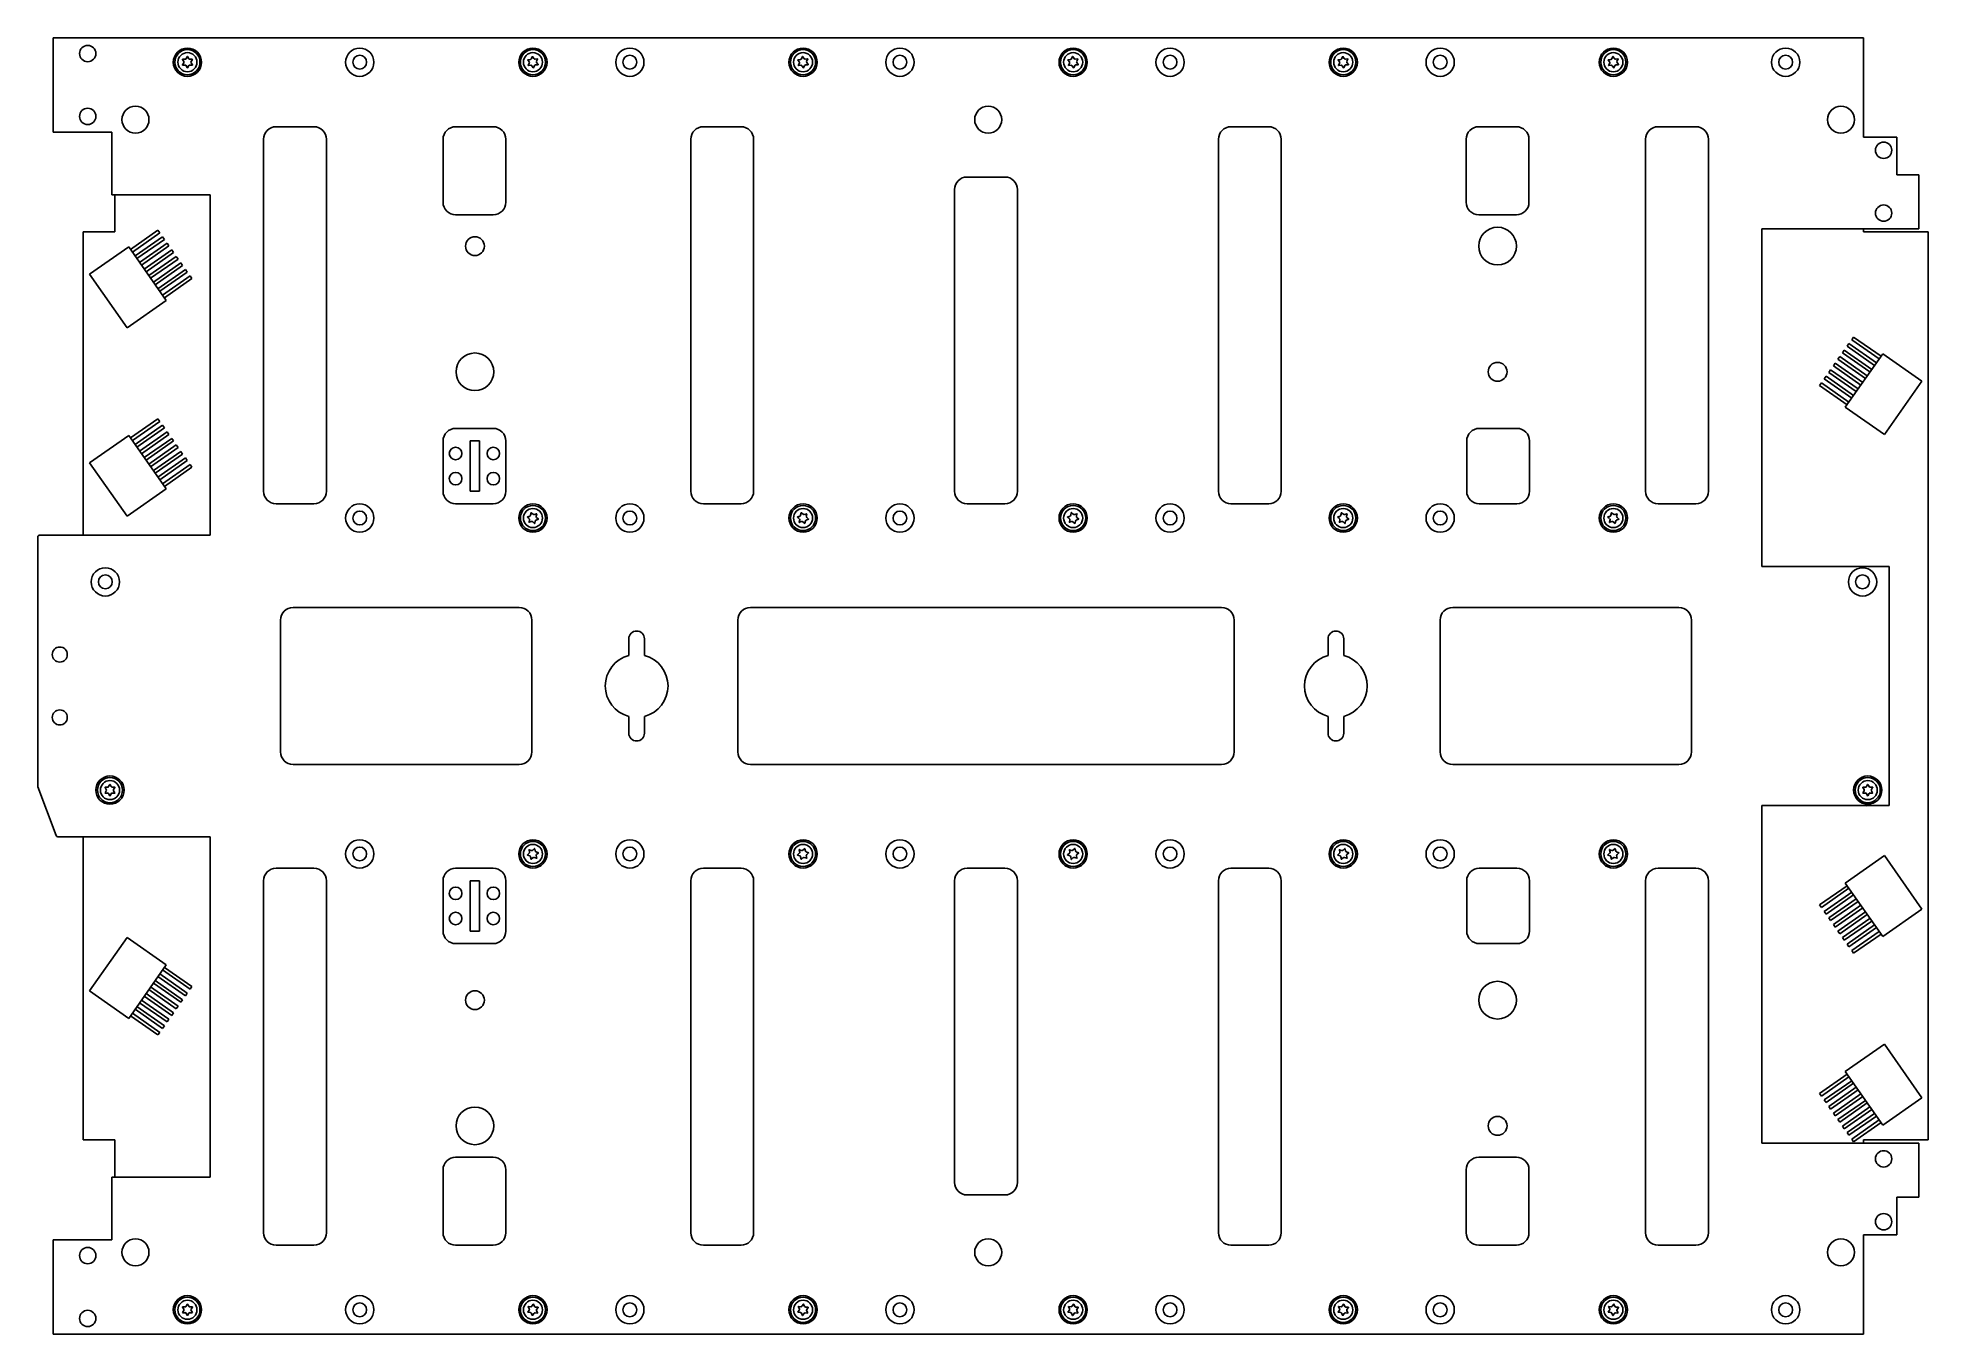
# Model space of a CAD drawing. Header units: millimetres. Extents: x -151 to 150, y -103 to 103.
import ezdxf

# ---------------------------------------------------------------- set-up
doc = ezdxf.new("R2010")
doc.units = ezdxf.units.MM

msp = doc.modelspace()

# ---------------------------------------------------------------- linework, layer by layer
at = {"color": 7, "linetype": 'Continuous', "lineweight": 25}
for p, q in [((-148.5, 88.15), (-148.5, 103.15)), ((-148.5, 103.15), (139.7, 103.15)), ((139.7, 103.15), (139.7, 87.35)), ((-127.92, 99.7), (-127.72, 99.36)), ((-127.5, 99.73), (-127.9, 99.73)), ((-127.15, 100.17), (-127.35, 99.82)), ((-126.92, 99.82), (-127.12, 100.17)), ((-126.36, 99.73), (-126.76, 99.73)), ((-126.55, 99.36), (-126.35, 99.7)), ((-72.95, 99.64), (-72.72, 99.31)), ((-72.54, 99.7), (-72.93, 99.67)), ((-72.22, 100.16), (-72.39, 99.8)), ((-71.96, 99.84), (-72.19, 100.16)), ((-71.4, 99.79), (-71.8, 99.76)), ((-71.56, 99.41), (-71.39, 99.77)), ((-29.95, 99.64), (-29.72, 99.31)), ((-29.54, 99.7), (-29.93, 99.67)), ((-29.22, 100.16), (-29.39, 99.8)), ((-28.96, 99.84), (-29.19, 100.16)), ((-28.4, 99.79), (-28.8, 99.76)), ((-28.56, 99.41), (-28.39, 99.77)), ((13.05, 99.64), (13.28, 99.31)), ((13.46, 99.7), (13.07, 99.67)), ((13.78, 100.16), (13.61, 99.8)), ((14.04, 99.84), (13.81, 100.16)), ((14.6, 99.79), (14.2, 99.76)), ((14.44, 99.41), (14.61, 99.77)), ((56.05, 99.64), (56.28, 99.31)), ((56.46, 99.7), (56.07, 99.67)), ((56.78, 100.16), (56.61, 99.8)), ((57.04, 99.84), (56.81, 100.16)), ((57.6, 99.79), (57.2, 99.76)), ((57.44, 99.41), (57.61, 99.77)), ((99.05, 99.64), (99.28, 99.31)), ((99.46, 99.7), (99.07, 99.67)), ((99.78, 100.16), (99.61, 99.8)), ((100.04, 99.84), (99.81, 100.16)), ((100.6, 99.79), (100.2, 99.76)), ((100.44, 99.41), (100.61, 99.77)), ((-127.72, 99.18), (-127.92, 98.84)), ((-127.9, 98.81), (-127.5, 98.81)), ((-127.35, 98.72), (-127.15, 98.37)), ((-127.12, 98.37), (-126.92, 98.72)), ((-126.76, 98.81), (-126.36, 98.81)), ((-126.35, 98.84), (-126.55, 99.18)), ((-72.71, 99.13), (-72.88, 98.77)), ((-72.86, 98.75), (-72.46, 98.78)), ((-72.3, 98.7), (-72.08, 98.38)), ((-72.04, 98.38), (-71.87, 98.74)), ((-71.73, 98.84), (-71.33, 98.87)), ((-71.32, 98.9), (-71.54, 99.23)), ((-29.71, 99.13), (-29.88, 98.77)), ((-29.86, 98.75), (-29.46, 98.78)), ((-29.3, 98.7), (-29.08, 98.38)), ((-29.04, 98.38), (-28.87, 98.74)), ((-28.73, 98.84), (-28.33, 98.87)), ((-28.32, 98.9), (-28.54, 99.23)), ((13.29, 99.13), (13.12, 98.77)), ((13.14, 98.75), (13.54, 98.78)), ((13.7, 98.7), (13.92, 98.38)), ((13.96, 98.38), (14.13, 98.74)), ((14.27, 98.84), (14.67, 98.87)), ((14.68, 98.9), (14.46, 99.23)), ((56.29, 99.13), (56.12, 98.77)), ((56.14, 98.75), (56.54, 98.78)), ((56.7, 98.7), (56.92, 98.38)), ((56.96, 98.38), (57.13, 98.74)), ((57.27, 98.84), (57.67, 98.87)), ((57.68, 98.9), (57.46, 99.23)), ((99.29, 99.13), (99.12, 98.77)), ((99.14, 98.75), (99.54, 98.78)), ((99.7, 98.7), (99.92, 98.38)), ((99.96, 98.38), (100.13, 98.74)), ((100.27, 98.84), (100.67, 98.87)), ((100.68, 98.9), (100.46, 99.23)), ((-139.16, 88.15), (-148.5, 88.15)), ((-139.16, 78.15), (-139.16, 88.15)), ((-107, 89), (-113, 89)), ((-78.44, 89), (-84.44, 89)), ((-45, 89), (-39, 89)), ((45, 89), (39, 89)), ((78.44, 89), (84.44, 89)), ((107, 89), (113, 89)), ((139.7, 87.35), (145, 87.35)), ((145, 87.35), (145, 81.35)), ((-115, 87), (-115, 31)), ((-105, 31), (-105, 87)), ((-86.44, 87), (-86.44, 77)), ((-76.44, 77), (-76.44, 87)), ((-47, 31), (-47, 87)), ((-37, 87), (-37, 31)), ((37, 87), (37, 31)), ((47, 31), (47, 87)), ((76.44, 77), (76.44, 87)), ((86.44, 87), (86.44, 77)), ((105, 31), (105, 87)), ((115, 87), (115, 31)), ((145, 81.35), (148.5, 81.35)), ((148.5, 72.75), (148.5, 81.35)), ((-5, 79), (-5, 31)), ((3, 81), (-3, 81)), ((5, 31), (5, 79)), ((-123.5, 78.15), (-139.16, 78.15)), ((-138.71, 78.15), (-138.71, 72.25)), ((-123.5, 24), (-123.5, 78.15)), ((-138.71, 72.25), (-143.71, 72.25)), ((-143.71, 24), (-143.71, 72.25)), ((-131.82, 72.53), (-136.2, 69.47)), ((-131.53, 72.11), (-131.82, 72.53)), ((-84.44, 75), (-78.44, 75)), ((84.44, 75), (78.44, 75)), ((123.5, 72.75), (148.5, 72.75)), ((123.5, 19), (123.5, 72.75)), ((139.69, 72.25), (139.69, 72.75)), ((149.99, 72.25), (139.69, 72.25)), ((149.99, 72.25), (149.99, -72.25)), ((-142.71, 65.52), (-136.48, 69.88)), ((-136.48, 69.88), (-130.51, 61.36)), ((-135.9, 69.05), (-131.53, 72.11)), ((-131.09, 71.49), (-135.47, 68.43)), ((-135.17, 68.01), (-130.8, 71.07)), ((-130.36, 70.45), (-134.74, 67.39)), ((-134.44, 66.97), (-130.07, 70.03)), ((-129.64, 69.41), (-134.01, 66.35)), ((-130.8, 71.07), (-131.09, 71.49)), ((-130.07, 70.03), (-130.36, 70.45)), ((-129.34, 68.99), (-129.64, 69.41)), ((-133.72, 65.93), (-129.34, 68.99)), ((-128.91, 68.37), (-133.28, 65.31)), ((-132.99, 64.89), (-128.61, 67.95)), ((-128.18, 67.33), (-132.55, 64.27)), ((-132.26, 63.85), (-127.89, 66.91)), ((-127.45, 66.29), (-131.82, 63.23)), ((-128.61, 67.95), (-128.91, 68.37)), ((-127.89, 66.91), (-128.18, 67.33)), ((-127.16, 65.87), (-127.45, 66.29)), ((-136.74, 57), (-142.71, 65.52)), ((-131.53, 62.81), (-127.16, 65.87)), ((-126.72, 65.25), (-131.1, 62.19)), ((-130.8, 61.77), (-126.43, 64.83)), ((-126.43, 64.83), (-126.72, 65.25)), ((-130.51, 61.36), (-136.74, 57)), ((137.37, 54.49), (137.08, 54.07)), ((141.75, 51.43), (137.37, 54.49)), ((138.1, 55.53), (137.81, 55.11)), ((137.81, 55.11), (142.18, 52.05)), ((142.48, 52.47), (138.1, 55.53)), ((135.19, 51.37), (134.89, 50.95)), ((139.56, 48.31), (135.19, 51.37)), ((135.92, 52.41), (135.62, 51.99)), ((135.62, 51.99), (140, 48.93)), ((140.29, 49.35), (135.92, 52.41)), ((136.64, 53.45), (136.35, 53.03)), ((136.35, 53.03), (140.72, 49.97)), ((141.02, 50.39), (136.64, 53.45)), ((136.79, 44.36), (142.76, 52.88)), ((137.08, 54.07), (141.45, 51.01)), ((142.76, 52.88), (148.99, 48.52)), ((133, 48.25), (132.71, 47.83)), ((137.38, 45.19), (133, 48.25)), ((133.73, 49.29), (133.44, 48.87)), ((133.44, 48.87), (137.81, 45.81)), ((138.1, 46.23), (133.73, 49.29)), ((134.46, 50.33), (134.17, 49.91)), ((134.17, 49.91), (138.54, 46.85)), ((138.83, 47.27), (134.46, 50.33)), ((134.89, 50.95), (139.27, 47.89)), ((148.99, 48.52), (143.02, 40)), ((132.71, 47.83), (137.08, 44.77)), ((-131.82, 42.53), (-136.2, 39.47)), ((-131.53, 42.11), (-131.82, 42.53)), ((143.02, 40), (136.79, 44.36)), ((-142.71, 35.52), (-136.48, 39.88)), ((-136.48, 39.88), (-130.51, 31.36)), ((-135.9, 39.05), (-131.53, 42.11)), ((-131.09, 41.49), (-135.47, 38.43)), ((-135.17, 38.01), (-130.8, 41.07)), ((-130.36, 40.45), (-134.74, 37.39)), ((-134.44, 36.97), (-130.07, 40.03)), ((-129.64, 39.41), (-134.01, 36.35)), ((-130.8, 41.07), (-131.09, 41.49)), ((-130.07, 40.03), (-130.36, 40.45)), ((-129.34, 38.99), (-129.64, 39.41)), ((-84.44, 41), (-78.44, 41)), ((78.52, 41), (84.52, 41)), ((-133.72, 35.93), (-129.34, 38.99)), ((-128.91, 38.37), (-133.28, 35.31)), ((-132.99, 34.89), (-128.61, 37.95)), ((-128.18, 37.33), (-132.55, 34.27)), ((-132.26, 33.85), (-127.89, 36.91)), ((-127.45, 36.29), (-131.82, 33.23)), ((-128.61, 37.95), (-128.91, 38.37)), ((-127.89, 36.91), (-128.18, 37.33)), ((-127.16, 35.87), (-127.45, 36.29)), ((-86.44, 31), (-86.44, 39)), ((-82.11, 39), (-82.11, 31)), ((-80.61, 39), (-82.11, 39)), ((-80.61, 31), (-80.61, 39)), ((-76.44, 39), (-76.44, 31)), ((76.52, 31), (76.52, 39)), ((86.52, 39), (86.52, 31)), ((-136.74, 27), (-142.71, 35.52)), ((-131.53, 32.81), (-127.16, 35.87)), ((-126.72, 35.25), (-131.1, 32.19)), ((-130.8, 31.77), (-126.43, 34.83)), ((-126.43, 34.83), (-126.72, 35.25)), ((-130.51, 31.36), (-136.74, 27)), ((-80.61, 31), (-82.11, 31)), ((-113, 29), (-107, 29)), ((-78.44, 29), (-84.44, 29)), ((-72.43, 27.57), (-72.51, 27.18)), ((-72.11, 27.32), (-72.4, 27.58)), ((-71.55, 27.41), (-71.93, 27.29)), ((-71.61, 27), (-71.53, 27.39)), ((-39, 29), (-45, 29)), ((-29.43, 27.57), (-29.51, 27.18)), ((-29.11, 27.32), (-29.4, 27.58)), ((-28.55, 27.41), (-28.93, 27.29)), ((-28.61, 27), (-28.53, 27.39)), ((-3, 29), (3, 29)), ((13.57, 27.57), (13.49, 27.18)), ((13.89, 27.32), (13.6, 27.58)), ((14.45, 27.41), (14.07, 27.29)), ((14.39, 27), (14.47, 27.39)), ((39, 29), (45, 29)), ((56.57, 27.57), (56.49, 27.18)), ((56.89, 27.32), (56.6, 27.58)), ((57.45, 27.41), (57.07, 27.29)), ((57.39, 27), (57.47, 27.39)), ((84.52, 29), (78.52, 29)), ((99.57, 27.57), (99.49, 27.18)), ((99.89, 27.32), (99.6, 27.58)), ((100.45, 27.41), (100.07, 27.29)), ((100.39, 27), (100.47, 27.39)), ((113, 29), (107, 29)), ((-72.63, 27.05), (-73.01, 26.92)), ((-73.01, 26.89), (-72.72, 26.63)), ((-72.66, 26.46), (-72.73, 26.07)), ((-72.71, 26.05), (-72.34, 26.17)), ((-72.16, 26.14), (-71.86, 25.88)), ((-71.83, 25.89), (-71.75, 26.28)), ((-71.63, 26.41), (-71.26, 26.54)), ((-71.25, 26.57), (-71.55, 26.83)), ((-29.63, 27.05), (-30.01, 26.92)), ((-30.01, 26.89), (-29.72, 26.63)), ((-29.66, 26.46), (-29.73, 26.07)), ((-29.71, 26.05), (-29.34, 26.17)), ((-29.16, 26.14), (-28.86, 25.88)), ((-28.83, 25.89), (-28.75, 26.28)), ((-28.63, 26.41), (-28.26, 26.54)), ((-28.25, 26.57), (-28.55, 26.83)), ((13.37, 27.05), (12.99, 26.92)), ((12.99, 26.89), (13.28, 26.63)), ((13.34, 26.46), (13.27, 26.07)), ((13.29, 26.05), (13.66, 26.17)), ((13.84, 26.14), (14.14, 25.88)), ((14.17, 25.89), (14.25, 26.28)), ((14.37, 26.41), (14.74, 26.54)), ((14.75, 26.57), (14.45, 26.83)), ((56.37, 27.05), (55.99, 26.92)), ((55.99, 26.89), (56.28, 26.63)), ((56.34, 26.46), (56.27, 26.07)), ((56.29, 26.05), (56.66, 26.17)), ((56.84, 26.14), (57.14, 25.88)), ((57.17, 25.89), (57.25, 26.28)), ((57.37, 26.41), (57.74, 26.54)), ((57.75, 26.57), (57.45, 26.83)), ((99.37, 27.05), (98.99, 26.92)), ((98.99, 26.89), (99.28, 26.63)), ((99.34, 26.46), (99.27, 26.07)), ((99.29, 26.05), (99.66, 26.17)), ((99.84, 26.14), (100.14, 25.88)), ((100.17, 25.89), (100.25, 26.28)), ((100.37, 26.41), (100.74, 26.54)), ((100.75, 26.57), (100.45, 26.83)), ((-150.95, 23.7), (-150.95, -15.95)), ((-150.65, 24), (-123.5, 24)), ((143.79, 19), (123.5, 19)), ((143.79, -19), (143.79, 19)), ((-110.3, 12.5), (-74.3, 12.5)), ((-37.5, 12.5), (37.5, 12.5)), ((110.3, 12.5), (74.3, 12.5)), ((-112.3, -10.5), (-112.3, 10.5)), ((-72.3, 10.5), (-72.3, -10.5)), ((-39.5, -10.5), (-39.5, 10.5)), ((39.5, 10.5), (39.5, -10.5)), ((72.3, 10.5), (72.3, -10.5)), ((112.3, -10.5), (112.3, 10.5)), ((-56.88, 7.5), (-56.88, 4.84)), ((-54.38, 7.5), (-54.38, 4.84)), ((54.45, 7.5), (54.45, 4.84)), ((56.95, 7.5), (56.95, 4.84)), ((-56.88, -7.5), (-56.88, -4.84)), ((-54.38, -7.5), (-54.38, -4.84)), ((54.45, -7.5), (54.45, -4.84)), ((56.95, -7.5), (56.95, -4.84)), ((-74.3, -12.5), (-110.3, -12.5)), ((37.5, -12.5), (-37.5, -12.5)), ((74.3, -12.5), (110.3, -12.5)), ((-150.93, -16.05), (-148.02, -23.81)), ((-140.25, -16.14), (-140.05, -16.48)), ((-140.05, -16.66), (-140.25, -17)), ((-139.83, -16.11), (-140.23, -16.11)), ((-140.23, -17.03), (-139.83, -17.03)), ((-139.48, -15.67), (-139.68, -16.02)), ((-139.68, -17.12), (-139.48, -17.47)), ((-139.25, -16.02), (-139.45, -15.67)), ((-139.45, -17.47), (-139.25, -17.12)), ((-138.69, -16.11), (-139.09, -16.11)), ((-139.09, -17.03), (-138.69, -17.03)), ((-138.88, -16.48), (-138.68, -16.14)), ((-138.68, -17), (-138.88, -16.66)), ((139.58, -16.14), (139.78, -16.48)), ((139.78, -16.66), (139.58, -17)), ((140, -16.11), (139.6, -16.11)), ((139.6, -17.03), (140, -17.03)), ((140.35, -15.67), (140.15, -16.02)), ((140.15, -17.12), (140.35, -17.47)), ((140.58, -16.02), (140.38, -15.67)), ((140.38, -17.47), (140.58, -17.12)), ((141.14, -16.11), (140.74, -16.11)), ((140.74, -17.03), (141.14, -17.03)), ((140.95, -16.48), (141.15, -16.14)), ((141.15, -17), (140.95, -16.66)), ((143.79, -19), (123.5, -19)), ((123.5, -19), (123.5, -72.75)), ((-147.74, -24), (-123.5, -24)), ((-143.71, -72.25), (-143.71, -24)), ((-123.5, -24), (-123.5, -78.15)), ((-72.72, -26.63), (-73.01, -26.89)), ((-73.01, -26.92), (-72.63, -27.05)), ((-72.73, -26.07), (-72.66, -26.46)), ((-72.34, -26.17), (-72.71, -26.05)), ((-71.86, -25.88), (-72.16, -26.14)), ((-71.75, -26.28), (-71.83, -25.89)), ((-71.26, -26.54), (-71.63, -26.41)), ((-71.53, -27.39), (-71.61, -27)), ((-71.55, -26.83), (-71.25, -26.57)), ((-29.72, -26.63), (-30.01, -26.89)), ((-30.01, -26.92), (-29.63, -27.05)), ((-29.73, -26.07), (-29.66, -26.46)), ((-29.34, -26.17), (-29.71, -26.05)), ((-28.86, -25.88), (-29.16, -26.14)), ((-28.75, -26.28), (-28.83, -25.89)), ((-28.26, -26.54), (-28.63, -26.41)), ((-28.53, -27.39), (-28.61, -27)), ((-28.55, -26.83), (-28.25, -26.57)), ((13.28, -26.63), (12.99, -26.89)), ((12.99, -26.92), (13.37, -27.05)), ((13.27, -26.07), (13.34, -26.46)), ((13.66, -26.17), (13.29, -26.05)), ((14.14, -25.88), (13.84, -26.14)), ((14.25, -26.28), (14.17, -25.89)), ((14.74, -26.54), (14.37, -26.41)), ((14.47, -27.39), (14.39, -27)), ((14.45, -26.83), (14.75, -26.57)), ((56.28, -26.63), (55.99, -26.89)), ((55.99, -26.92), (56.37, -27.05)), ((56.27, -26.07), (56.34, -26.46)), ((56.66, -26.17), (56.29, -26.05)), ((57.14, -25.88), (56.84, -26.14)), ((57.25, -26.28), (57.17, -25.89)), ((57.74, -26.54), (57.37, -26.41)), ((57.47, -27.39), (57.39, -27)), ((57.45, -26.83), (57.75, -26.57)), ((99.28, -26.63), (98.99, -26.89)), ((98.99, -26.92), (99.37, -27.05)), ((99.27, -26.07), (99.34, -26.46)), ((99.66, -26.17), (99.29, -26.05)), ((100.14, -25.88), (99.84, -26.14)), ((100.25, -26.28), (100.17, -25.89)), ((100.74, -26.54), (100.37, -26.41)), ((100.47, -27.39), (100.39, -27)), ((100.45, -26.83), (100.75, -26.57)), ((136.79, -31.36), (143.02, -27)), ((143.02, -27), (148.99, -35.53)), ((-113, -29), (-107, -29)), ((-78.44, -29), (-84.44, -29)), ((-72.51, -27.18), (-72.43, -27.57)), ((-72.4, -27.58), (-72.11, -27.32)), ((-71.93, -27.29), (-71.55, -27.41)), ((-39, -29), (-45, -29)), ((-29.51, -27.18), (-29.43, -27.57)), ((-29.4, -27.58), (-29.11, -27.32)), ((-28.93, -27.29), (-28.55, -27.41)), ((-3, -29), (3, -29)), ((13.49, -27.18), (13.57, -27.57)), ((13.6, -27.58), (13.89, -27.32)), ((14.07, -27.29), (14.45, -27.41)), ((39, -29), (45, -29)), ((56.49, -27.18), (56.57, -27.57)), ((56.6, -27.58), (56.89, -27.32)), ((57.07, -27.29), (57.45, -27.41)), ((84.52, -29), (78.52, -29)), ((99.49, -27.18), (99.57, -27.57)), ((99.6, -27.58), (99.89, -27.32)), ((100.07, -27.29), (100.45, -27.41)), ((113, -29), (107, -29)), ((-115, -87), (-115, -31)), ((-105, -31), (-105, -87)), ((-86.44, -31), (-86.44, -39)), ((-82.11, -31), (-82.11, -39)), ((-82.11, -31), (-80.61, -31)), ((-80.61, -39), (-80.61, -31)), ((-76.44, -39), (-76.44, -31)), ((-47, -31), (-47, -87)), ((-37, -87), (-37, -31)), ((-5, -79), (-5, -31)), ((5, -31), (5, -79)), ((37, -87), (37, -31)), ((47, -31), (47, -87)), ((76.52, -31), (76.52, -39)), ((86.52, -39), (86.52, -31)), ((105, -31), (105, -87)), ((115, -87), (115, -31)), ((137.08, -31.78), (132.71, -34.84)), ((133, -35.26), (137.38, -32.19)), ((137.81, -32.82), (133.44, -35.88)), ((142.76, -39.89), (136.79, -31.36)), ((132.71, -34.84), (133, -35.26)), ((133.44, -35.88), (133.73, -36.3)), ((133.73, -36.3), (138.1, -33.23)), ((138.54, -33.86), (134.17, -36.92)), ((134.46, -37.34), (138.83, -34.28)), ((139.27, -34.9), (134.89, -37.96)), ((135.19, -38.38), (139.56, -35.32)), ((140, -35.94), (135.62, -39)), ((148.99, -35.53), (142.76, -39.89)), ((-82.11, -39), (-80.61, -39)), ((134.17, -36.92), (134.46, -37.34)), ((134.89, -37.96), (135.19, -38.38)), ((135.62, -39), (135.92, -39.42)), ((135.92, -39.42), (140.29, -36.36)), ((140.72, -36.98), (136.35, -40.04)), ((136.64, -40.46), (141.02, -37.4)), ((141.45, -38.02), (137.08, -41.08)), ((137.37, -41.5), (141.75, -38.44)), ((142.18, -39.06), (137.81, -42.12)), ((-142.71, -48.53), (-136.74, -40)), ((-136.74, -40), (-130.51, -44.36)), ((-84.44, -41), (-78.44, -41)), ((78.52, -41), (84.52, -41)), ((136.35, -40.04), (136.64, -40.46)), ((137.08, -41.08), (137.37, -41.5)), ((137.81, -42.12), (138.1, -42.54)), ((138.1, -42.54), (142.48, -39.48)), ((-130.51, -44.36), (-136.48, -52.89)), ((-126.43, -47.84), (-130.8, -44.78)), ((-128.61, -50.96), (-132.99, -47.9)), ((-132.55, -47.28), (-128.18, -50.34)), ((-127.89, -49.92), (-132.26, -46.86)), ((-131.82, -46.23), (-127.45, -49.3)), ((-127.16, -48.88), (-131.53, -45.82)), ((-131.1, -45.19), (-126.72, -48.26)), ((-126.72, -48.26), (-126.43, -47.84)), ((-136.48, -52.89), (-142.71, -48.53)), ((-130.8, -54.08), (-135.17, -51.02)), ((-134.74, -50.4), (-130.36, -53.46)), ((-130.07, -53.04), (-134.44, -49.98)), ((-134.01, -49.36), (-129.64, -52.42)), ((-129.34, -52), (-133.72, -48.94)), ((-133.28, -48.32), (-128.91, -51.38)), ((-128.91, -51.38), (-128.61, -50.96)), ((-128.18, -50.34), (-127.89, -49.92)), ((-127.45, -49.3), (-127.16, -48.88)), ((-136.2, -52.48), (-131.82, -55.54)), ((-131.53, -55.12), (-135.9, -52.06)), ((-135.47, -51.44), (-131.09, -54.5)), ((-131.09, -54.5), (-130.8, -54.08)), ((-130.36, -53.46), (-130.07, -53.04)), ((-129.64, -52.42), (-129.34, -52)), ((-131.82, -55.54), (-131.53, -55.12)), ((136.79, -61.36), (143.02, -57)), ((143.02, -57), (148.99, -65.53)), ((137.08, -61.78), (132.71, -64.84)), ((133, -65.26), (137.38, -62.19)), ((137.81, -62.82), (133.44, -65.88)), ((142.76, -69.89), (136.79, -61.36)), ((132.71, -64.84), (133, -65.26)), ((133.44, -65.88), (133.73, -66.3)), ((133.73, -66.3), (138.1, -63.23)), ((138.54, -63.86), (134.17, -66.92)), ((134.46, -67.34), (138.83, -64.28)), ((139.27, -64.9), (134.89, -67.96)), ((135.19, -68.38), (139.56, -65.32)), ((140, -65.94), (135.62, -69)), ((148.99, -65.53), (142.76, -69.89)), ((134.17, -66.92), (134.46, -67.34)), ((134.89, -67.96), (135.19, -68.38)), ((135.62, -69), (135.92, -69.42)), ((135.92, -69.42), (140.29, -66.36)), ((140.72, -66.98), (136.35, -70.04)), ((136.64, -70.46), (141.02, -67.4)), ((141.45, -68.02), (137.08, -71.08)), ((137.37, -71.5), (141.75, -68.44)), ((142.18, -69.06), (137.81, -72.12)), ((136.35, -70.04), (136.64, -70.46)), ((137.08, -71.08), (137.37, -71.5)), ((137.81, -72.12), (138.1, -72.54)), ((138.1, -72.54), (142.48, -69.48)), ((-138.71, -72.25), (-143.71, -72.25)), ((-138.71, -78.15), (-138.71, -72.25)), ((-84.44, -75), (-78.44, -75)), ((84.44, -75), (78.44, -75)), ((123.5, -72.75), (148.5, -72.75)), ((149.99, -72.25), (139.69, -72.25)), ((139.69, -72.25), (139.69, -72.75)), ((148.5, -81.35), (148.5, -72.75)), ((-139.16, -78.15), (-139.16, -88.15)), ((-123.5, -78.15), (-139.16, -78.15)), ((-86.44, -87), (-86.44, -77)), ((-76.44, -77), (-76.44, -87)), ((76.44, -77), (76.44, -87)), ((86.44, -87), (86.44, -77)), ((3, -81), (-3, -81)), ((145, -81.35), (148.5, -81.35)), ((145, -87.35), (145, -81.35)), ((-148.5, -103.15), (-148.5, -88.15)), ((-139.16, -88.15), (-148.5, -88.15)), ((-107, -89), (-113, -89)), ((-78.44, -89), (-84.44, -89)), ((-45, -89), (-39, -89)), ((45, -89), (39, -89)), ((78.44, -89), (84.44, -89)), ((107, -89), (113, -89)), ((139.7, -87.35), (145, -87.35)), ((139.7, -103.15), (139.7, -87.35)), ((-127.92, -98.84), (-127.72, -99.18)), ((-127.5, -98.81), (-127.9, -98.81)), ((-127.15, -98.37), (-127.35, -98.72)), ((-126.92, -98.72), (-127.12, -98.37)), ((-126.36, -98.81), (-126.76, -98.81)), ((-126.55, -99.18), (-126.35, -98.84)), ((-72.88, -98.77), (-72.71, -99.13)), ((-72.46, -98.78), (-72.86, -98.75)), ((-72.08, -98.38), (-72.3, -98.7)), ((-71.87, -98.74), (-72.04, -98.38)), ((-71.33, -98.87), (-71.73, -98.84)), ((-71.54, -99.23), (-71.32, -98.9)), ((-29.88, -98.77), (-29.71, -99.13)), ((-29.46, -98.78), (-29.86, -98.75)), ((-29.08, -98.38), (-29.3, -98.7)), ((-28.87, -98.74), (-29.04, -98.38)), ((-28.33, -98.87), (-28.73, -98.84)), ((-28.54, -99.23), (-28.32, -98.9)), ((13.12, -98.77), (13.29, -99.13)), ((13.54, -98.78), (13.14, -98.75)), ((13.92, -98.38), (13.7, -98.7)), ((14.13, -98.74), (13.96, -98.38)), ((14.67, -98.87), (14.27, -98.84)), ((14.46, -99.23), (14.68, -98.9)), ((56.12, -98.77), (56.29, -99.13)), ((56.54, -98.78), (56.14, -98.75)), ((56.92, -98.38), (56.7, -98.7)), ((57.13, -98.74), (56.96, -98.38)), ((57.67, -98.87), (57.27, -98.84)), ((57.46, -99.23), (57.68, -98.9)), ((99.12, -98.77), (99.29, -99.13)), ((99.54, -98.78), (99.14, -98.75)), ((99.92, -98.38), (99.7, -98.7)), ((100.13, -98.74), (99.96, -98.38)), ((100.67, -98.87), (100.27, -98.84)), ((100.46, -99.23), (100.68, -98.9)), ((-127.72, -99.36), (-127.92, -99.7)), ((-127.9, -99.73), (-127.5, -99.73)), ((-127.35, -99.82), (-127.15, -100.17)), ((-127.12, -100.17), (-126.92, -99.82)), ((-126.76, -99.73), (-126.36, -99.73)), ((-126.35, -99.7), (-126.55, -99.36)), ((-72.72, -99.31), (-72.95, -99.64)), ((-72.93, -99.67), (-72.54, -99.7)), ((-72.39, -99.8), (-72.22, -100.16)), ((-72.19, -100.16), (-71.96, -99.84)), ((-71.8, -99.76), (-71.4, -99.79)), ((-71.39, -99.77), (-71.56, -99.41)), ((-29.72, -99.31), (-29.95, -99.64)), ((-29.93, -99.67), (-29.54, -99.7)), ((-29.39, -99.8), (-29.22, -100.16)), ((-29.19, -100.16), (-28.96, -99.84)), ((-28.8, -99.76), (-28.4, -99.79)), ((-28.39, -99.77), (-28.56, -99.41)), ((13.28, -99.31), (13.05, -99.64)), ((13.07, -99.67), (13.46, -99.7)), ((13.61, -99.8), (13.78, -100.16)), ((13.81, -100.16), (14.04, -99.84)), ((14.2, -99.76), (14.6, -99.79)), ((14.61, -99.77), (14.44, -99.41)), ((56.28, -99.31), (56.05, -99.64)), ((56.07, -99.67), (56.46, -99.7)), ((56.61, -99.8), (56.78, -100.16)), ((56.81, -100.16), (57.04, -99.84)), ((57.2, -99.76), (57.6, -99.79)), ((57.61, -99.77), (57.44, -99.41)), ((99.28, -99.31), (99.05, -99.64)), ((99.07, -99.67), (99.46, -99.7)), ((99.61, -99.8), (99.78, -100.16)), ((99.81, -100.16), (100.04, -99.84)), ((100.2, -99.76), (100.6, -99.79)), ((100.61, -99.77), (100.44, -99.41)), ((-148.5, -103.15), (139.7, -103.15)), ((139.69, -103.15), (-138.71, -103.15)), ((-138.71, -103.15), (-138.71, -103.15)), ((139.69, -103.15), (139.69, -103.15))]:
    msp.add_line(p, q, dxfattribs=at)
at = {"color": 7, "linetype": 'Continuous', "lineweight": 25, "flags": 128}
msp.add_lwpolyline([(140.96, -19), (140.16, -19.06), (139.78, -19)], dxfattribs=at)
at = {"color": 7, "linetype": 'Continuous', "lineweight": 25}
for centre, radius in [((-143, 100.65), 1.3), ((-127.13, 99.27), 2.25), ((-127.13, 99.27), 2), ((-127.13, 99.27), 1.52), ((-99.7, 99.27), 2.25), ((-99.7, 99.27), 1.1), ((-72.13, 99.27), 2.25), ((-72.13, 99.27), 2), ((-72.13, 99.27), 1.52), ((-56.7, 99.27), 2.25), ((-56.7, 99.27), 1.1), ((-29.13, 99.27), 2.25), ((-29.13, 99.27), 2), ((-29.13, 99.27), 1.52), ((-13.7, 99.27), 2.25), ((-13.7, 99.27), 1.1), ((13.87, 99.27), 2.25), ((13.87, 99.27), 2), ((13.87, 99.27), 1.52), ((29.3, 99.27), 2.25), ((29.3, 99.27), 1.1), ((56.87, 99.27), 2.25), ((56.87, 99.27), 2), ((56.87, 99.27), 1.52), ((72.3, 99.27), 2.25), ((72.3, 99.27), 1.1), ((99.87, 99.27), 2.25), ((99.87, 99.27), 2), ((99.87, 99.27), 1.52), ((127.3, 99.27), 2.25), ((127.3, 99.27), 1.1), ((-143, 90.65), 1.3), ((-135.4, 90.12), 2.15), ((0.35, 90.12), 2.15), ((136.1, 90.12), 2.15), ((142.9, 85.25), 1.3), ((142.9, 75.25), 1.3), ((81.44, 70), 3), ((-81.36, 70), 1.5), ((-81.36, 50), 3), ((81.44, 50), 1.5), ((-84.44, 37), 1), ((-78.44, 37), 1), ((-84.44, 33), 1), ((-78.44, 33), 1), ((-99.7, 26.73), 2.25), ((-99.7, 26.73), 1.1), ((-72.13, 26.73), 2.25), ((-72.13, 26.73), 2), ((-72.13, 26.73), 1.52), ((-56.7, 26.73), 2.25), ((-56.7, 26.73), 1.1), ((-29.13, 26.73), 2.25), ((-29.13, 26.73), 2), ((-29.13, 26.73), 1.52), ((-13.7, 26.73), 2.25), ((-13.7, 26.73), 1.1), ((13.87, 26.73), 2.25), ((13.87, 26.73), 2), ((13.87, 26.73), 1.52), ((29.3, 26.73), 2.25), ((29.3, 26.73), 1.1), ((56.87, 26.73), 2.25), ((56.87, 26.73), 2), ((56.87, 26.73), 1.52), ((72.3, 26.73), 2.25), ((72.3, 26.73), 1.1), ((99.87, 26.73), 2.25), ((99.87, 26.73), 2), ((99.87, 26.73), 1.52), ((-140.2, 16.57), 2.25), ((139.54, 16.57), 2.25), ((-140.2, 16.57), 1.1), ((139.54, 16.57), 1.1), ((-147.45, 5), 1.2), ((-147.45, -5), 1.2), ((-139.46, -16.57), 2.25), ((-139.46, -16.57), 2), ((140.37, -16.57), 2.25), ((140.37, -16.57), 2), ((-139.46, -16.57), 1.52), ((140.37, -16.57), 1.52), ((-99.7, -26.73), 2.25), ((-99.7, -26.73), 1.1), ((-72.13, -26.73), 2.25), ((-72.13, -26.73), 2), ((-72.13, -26.73), 1.52), ((-56.7, -26.73), 2.25), ((-56.7, -26.73), 1.1), ((-29.13, -26.73), 2.25), ((-29.13, -26.73), 2), ((-29.13, -26.73), 1.52), ((-13.7, -26.73), 2.25), ((-13.7, -26.73), 1.1), ((13.87, -26.73), 2.25), ((13.87, -26.73), 2), ((13.87, -26.73), 1.52), ((29.3, -26.73), 2.25), ((29.3, -26.73), 1.1), ((56.87, -26.73), 2.25), ((56.87, -26.73), 2), ((56.87, -26.73), 1.52), ((72.3, -26.73), 2.25), ((72.3, -26.73), 1.1), ((99.87, -26.73), 2.25), ((99.87, -26.73), 2), ((99.87, -26.73), 1.52), ((-84.44, -33), 1), ((-78.44, -33), 1), ((-84.44, -37), 1), ((-78.44, -37), 1), ((81.44, -50), 3), ((-81.36, -50), 1.5), ((-81.36, -70), 3), ((81.44, -70), 1.5), ((142.9, -75.25), 1.3), ((142.9, -85.25), 1.3), ((-143, -90.65), 1.3), ((-135.4, -90.12), 2.15), ((0.35, -90.12), 2.15), ((136.1, -90.12), 2.15), ((-127.13, -99.27), 2.25), ((-127.13, -99.27), 2), ((-127.13, -99.27), 1.52), ((-99.7, -99.27), 2.25), ((-99.7, -99.27), 1.1), ((-72.13, -99.27), 2.25), ((-72.13, -99.27), 2), ((-72.13, -99.27), 1.52), ((-56.7, -99.27), 2.25), ((-56.7, -99.27), 1.1), ((-29.13, -99.27), 2.25), ((-29.13, -99.27), 2), ((-29.13, -99.27), 1.52), ((-13.7, -99.27), 2.25), ((-13.7, -99.27), 1.1), ((13.87, -99.27), 2.25), ((13.87, -99.27), 2), ((13.87, -99.27), 1.52), ((29.3, -99.27), 2.25), ((29.3, -99.27), 1.1), ((56.87, -99.27), 2.25), ((56.87, -99.27), 2), ((56.87, -99.27), 1.52), ((72.3, -99.27), 2.25), ((72.3, -99.27), 1.1), ((99.87, -99.27), 2.25), ((99.87, -99.27), 2), ((99.87, -99.27), 1.52), ((127.3, -99.27), 2.25), ((127.3, -99.27), 1.1), ((-143, -100.65), 1.3)]:
    msp.add_circle(centre, radius, dxfattribs=at)
for centre, radius, start, end in [((-127.9, 99.71), 0.0181, 90, 210), ((-127.87, 99.27), 0.181, 330, 30), ((-127.5, 99.91), 0.181, 270, 330), ((-127.13, 100.16), 0.0181, 30, 150), ((-126.76, 99.91), 0.181, 210, 270), ((-126.39, 99.27), 0.181, 150, 210), ((-126.36, 99.71), 0.0181, 330, 90), ((-72.93, 99.65), 0.0181, 94.581, 214.581), ((-72.87, 99.21), 0.181, 334.581, 34.581), ((-72.55, 99.88), 0.181, 274.581, 334.581), ((-72.2, 100.15), 0.0181, 34.581, 154.581), ((-71.81, 99.94), 0.181, 214.581, 274.581), ((-71.39, 99.33), 0.181, 154.581, 214.581), ((-71.4, 99.77), 0.0181, 334.581, 94.581), ((-29.93, 99.65), 0.0181, 94.581, 214.581), ((-29.87, 99.21), 0.181, 334.581, 34.581), ((-29.55, 99.88), 0.181, 274.581, 334.581), ((-29.2, 100.15), 0.0181, 34.581, 154.581), ((-28.81, 99.94), 0.181, 214.581, 274.581), ((-28.39, 99.33), 0.181, 154.581, 214.581), ((-28.4, 99.77), 0.0181, 334.581, 94.581), ((13.07, 99.65), 0.0181, 94.581, 214.581), ((13.13, 99.21), 0.181, 334.581, 34.581), ((13.45, 99.88), 0.181, 274.581, 334.581), ((13.8, 100.15), 0.0181, 34.581, 154.581), ((14.19, 99.94), 0.181, 214.581, 274.581), ((14.61, 99.33), 0.181, 154.581, 214.581), ((14.6, 99.77), 0.0181, 334.581, 94.581), ((56.07, 99.65), 0.0181, 94.581, 214.581), ((56.13, 99.21), 0.181, 334.581, 34.581), ((56.45, 99.88), 0.181, 274.581, 334.581), ((56.8, 100.15), 0.0181, 34.581, 154.581), ((57.19, 99.94), 0.181, 214.581, 274.581), ((57.61, 99.33), 0.181, 154.581, 214.581), ((57.6, 99.77), 0.0181, 334.581, 94.581), ((99.07, 99.65), 0.0181, 94.581, 214.581), ((99.13, 99.21), 0.181, 334.581, 34.581), ((99.45, 99.88), 0.181, 274.581, 334.581), ((99.8, 100.15), 0.0181, 34.581, 154.581), ((100.19, 99.94), 0.181, 214.581, 274.581), ((100.61, 99.33), 0.181, 154.581, 214.581), ((100.6, 99.77), 0.0181, 334.581, 94.581), ((-127.9, 98.83), 0.0181, 150, 270), ((-127.5, 98.63), 0.181, 30, 90), ((-127.13, 98.38), 0.0181, 210, 330), ((-126.76, 98.63), 0.181, 90, 150), ((-126.36, 98.83), 0.0181, 270, 30), ((-72.86, 98.77), 0.0181, 154.581, 274.581), ((-72.45, 98.6), 0.181, 34.581, 94.581), ((-72.06, 98.39), 0.0181, 214.581, 334.581), ((-71.71, 98.66), 0.181, 94.581, 154.581), ((-71.33, 98.89), 0.0181, 274.581, 34.581), ((-29.86, 98.77), 0.0181, 154.581, 274.581), ((-29.45, 98.6), 0.181, 34.581, 94.581), ((-29.06, 98.39), 0.0181, 214.581, 334.581), ((-28.71, 98.66), 0.181, 94.581, 154.581), ((-28.33, 98.89), 0.0181, 274.581, 34.581), ((13.14, 98.77), 0.0181, 154.581, 274.581), ((13.55, 98.6), 0.181, 34.581, 94.581), ((13.94, 98.39), 0.0181, 214.581, 334.581), ((14.29, 98.66), 0.181, 94.581, 154.581), ((14.67, 98.89), 0.0181, 274.581, 34.581), ((56.14, 98.77), 0.0181, 154.581, 274.581), ((56.55, 98.6), 0.181, 34.581, 94.581), ((56.94, 98.39), 0.0181, 214.581, 334.581), ((57.29, 98.66), 0.181, 94.581, 154.581), ((57.67, 98.89), 0.0181, 274.581, 34.581), ((99.14, 98.77), 0.0181, 154.581, 274.581), ((99.55, 98.6), 0.181, 34.581, 94.581), ((99.94, 98.39), 0.0181, 214.581, 334.581), ((100.29, 98.66), 0.181, 94.581, 154.581), ((100.67, 98.89), 0.0181, 274.581, 34.581), ((-113, 87), 2, 90, 180), ((-107, 87), 2, 0, 90), ((-84.44, 87), 2, 90, 180), ((-78.44, 87), 2, 0, 90), ((-45, 87), 2, 90, 180), ((-39, 87), 2, 0, 90), ((39, 87), 2, 90, 180), ((45, 87), 2, 0, 90), ((78.44, 87), 2, 90, 180), ((84.44, 87), 2, 0, 90), ((107, 87), 2, 90, 180), ((113, 87), 2, 0, 90), ((-3, 79), 2, 90, 180), ((3, 79), 2, 0, 90), ((-84.44, 77), 2, 180, 270), ((-78.44, 77), 2, 270, 0), ((78.44, 77), 2, 180, 270), ((84.44, 77), 2, 270, 0), ((-84.44, 39), 2, 90, 180), ((-78.44, 39), 2, 0, 90), ((78.52, 39), 2, 90, 180), ((84.52, 39), 2, 0, 90), ((-113, 31), 2, 180, 270), ((-107, 31), 2, 270, 0), ((-84.44, 31), 2, 180, 270), ((-78.44, 31), 2, 270, 0), ((-45, 31), 2, 180, 270), ((-39, 31), 2, 270, 0), ((-3, 31), 2, 180, 270), ((3, 31), 2, 270, 0), ((39, 31), 2, 180, 270), ((45, 31), 2, 270, 0), ((78.52, 31), 2, 180, 270), ((84.52, 31), 2, 270, 0), ((107, 31), 2, 180, 270), ((113, 31), 2, 270, 0), ((-72.69, 27.22), 0.181, 288.7224, 348.7224), ((-72.42, 27.57), 0.0181, 48.7224, 168.7224), ((-71.99, 27.46), 0.181, 228.7224, 288.7224), ((-71.55, 27.4), 0.0181, 348.7224, 108.7224), ((-29.69, 27.22), 0.181, 288.7224, 348.7224), ((-29.42, 27.57), 0.0181, 48.7224, 168.7224), ((-28.99, 27.46), 0.181, 228.7224, 288.7224), ((-28.55, 27.4), 0.0181, 348.7224, 108.7224), ((13.31, 27.22), 0.181, 288.7224, 348.7224), ((13.58, 27.57), 0.0181, 48.7224, 168.7224), ((14.01, 27.46), 0.181, 228.7224, 288.7224), ((14.45, 27.4), 0.0181, 348.7224, 108.7224), ((56.31, 27.22), 0.181, 288.7224, 348.7224), ((56.58, 27.57), 0.0181, 48.7224, 168.7224), ((57.01, 27.46), 0.181, 228.7224, 288.7224), ((57.45, 27.4), 0.0181, 348.7224, 108.7224), ((99.31, 27.22), 0.181, 288.7224, 348.7224), ((99.58, 27.57), 0.0181, 48.7224, 168.7224), ((100.01, 27.46), 0.181, 228.7224, 288.7224), ((100.45, 27.4), 0.0181, 348.7224, 108.7224), ((-73, 26.9), 0.0181, 108.7224, 228.7224), ((-72.72, 26.06), 0.0181, 168.7224, 288.7224), ((-72.83, 26.49), 0.181, 348.7224, 48.7224), ((-72.28, 26), 0.181, 48.7224, 108.7224), ((-71.85, 25.89), 0.0181, 228.7224, 348.7224), ((-71.57, 26.24), 0.181, 108.7224, 168.7224), ((-71.43, 26.97), 0.181, 168.7224, 228.7224), ((-71.26, 26.56), 0.0181, 288.7224, 48.7224), ((-30, 26.9), 0.0181, 108.7224, 228.7224), ((-29.72, 26.06), 0.0181, 168.7224, 288.7224), ((-29.83, 26.49), 0.181, 348.7224, 48.7224), ((-29.28, 26), 0.181, 48.7224, 108.7224), ((-28.85, 25.89), 0.0181, 228.7224, 348.7224), ((-28.57, 26.24), 0.181, 108.7224, 168.7224), ((-28.43, 26.97), 0.181, 168.7224, 228.7224), ((-28.26, 26.56), 0.0181, 288.7224, 48.7224), ((13, 26.9), 0.0181, 108.7224, 228.7224), ((13.28, 26.06), 0.0181, 168.7224, 288.7224), ((13.17, 26.49), 0.181, 348.7224, 48.7224), ((13.72, 26), 0.181, 48.7224, 108.7224), ((14.15, 25.89), 0.0181, 228.7224, 348.7224), ((14.43, 26.24), 0.181, 108.7224, 168.7224), ((14.57, 26.97), 0.181, 168.7224, 228.7224), ((14.74, 26.56), 0.0181, 288.7224, 48.7224), ((56, 26.9), 0.0181, 108.7224, 228.7224), ((56.28, 26.06), 0.0181, 168.7224, 288.7224), ((56.17, 26.49), 0.181, 348.7224, 48.7224), ((56.72, 26), 0.181, 48.7224, 108.7224), ((57.15, 25.89), 0.0181, 228.7224, 348.7224), ((57.43, 26.24), 0.181, 108.7224, 168.7224), ((57.57, 26.97), 0.181, 168.7224, 228.7224), ((57.74, 26.56), 0.0181, 288.7224, 48.7224), ((99, 26.9), 0.0181, 108.7224, 228.7224), ((99.28, 26.06), 0.0181, 168.7224, 288.7224), ((99.17, 26.49), 0.181, 348.7224, 48.7224), ((99.72, 26), 0.181, 48.7224, 108.7224), ((100.15, 25.89), 0.0181, 228.7224, 348.7224), ((100.43, 26.24), 0.181, 108.7224, 168.7224), ((100.57, 26.97), 0.181, 168.7224, 228.7224), ((100.74, 26.56), 0.0181, 288.7224, 48.7224), ((-150.65, 23.7), 0.3, 90, 180), ((-110.3, 10.5), 2, 90, 180), ((-74.3, 10.5), 2, 0, 90), ((-37.5, 10.5), 2, 90, 180), ((37.5, 10.5), 2, 0, 90), ((74.3, 10.5), 2, 90, 180), ((110.3, 10.5), 2, 0, 90), ((-55.62, 7.5), 1.25, 0, 180), ((55.7, 7.5), 1.25, 0, 180), ((-55.62, 0), 5, 104.4775, 255.5225), ((-55.62, 0), 5, 284.4775, 75.5225), ((55.7, 0), 5, 104.4775, 255.5225), ((55.7, 0), 5, 284.4775, 75.5225), ((-55.62, -7.5), 1.25, 180, 0), ((55.7, -7.5), 1.25, 180, 0), ((-110.3, -10.5), 2, 180, 270), ((-74.3, -10.5), 2, 270, 0), ((-37.5, -10.5), 2, 180, 270), ((37.5, -10.5), 2, 270, 0), ((74.3, -10.5), 2, 180, 270), ((110.3, -10.5), 2, 270, 0), ((-150.65, -15.95), 0.3, 180, 200.556), ((-140.23, -16.13), 0.0181, 90, 210), ((-140.23, -17.01), 0.0181, 150, 270), ((-140.2, -16.57), 0.181, 330, 30), ((-139.83, -15.93), 0.181, 270, 330), ((-139.83, -17.21), 0.181, 30, 90), ((-139.46, -15.68), 0.0181, 30, 150), ((-139.46, -17.46), 0.0181, 210, 330), ((-139.09, -15.93), 0.181, 210, 270), ((-139.09, -17.21), 0.181, 90, 150), ((-138.72, -16.57), 0.181, 150, 210), ((-138.69, -16.13), 0.0181, 330, 90), ((-138.69, -17.01), 0.0181, 270, 30), ((139.6, -16.13), 0.0181, 90, 210), ((139.6, -17.01), 0.0181, 150, 270), ((139.63, -16.57), 0.181, 330, 30), ((140, -15.93), 0.181, 270, 330), ((140, -17.21), 0.181, 30, 90), ((140.37, -15.68), 0.0181, 30, 150), ((140.37, -17.46), 0.0181, 210, 330), ((140.74, -15.93), 0.181, 210, 270), ((140.74, -17.21), 0.181, 90, 150), ((141.11, -16.57), 0.181, 150, 210), ((141.14, -16.13), 0.0181, 330, 90), ((141.14, -17.01), 0.0181, 270, 30), ((-147.74, -23.7), 0.3, 200.556, 270), ((-73, -26.9), 0.0181, 131.2776, 251.2776), ((-72.72, -26.06), 0.0181, 71.2776, 191.2776), ((-72.83, -26.49), 0.181, 311.2776, 11.2776), ((-72.69, -27.22), 0.181, 11.2776, 71.2776), ((-72.28, -26), 0.181, 251.2776, 311.2776), ((-71.85, -25.89), 0.0181, 11.2776, 131.2776), ((-71.57, -26.24), 0.181, 191.2776, 251.2776), ((-71.43, -26.97), 0.181, 131.2776, 191.2776), ((-71.26, -26.56), 0.0181, 311.2776, 71.2776), ((-30, -26.9), 0.0181, 131.2776, 251.2776), ((-29.72, -26.06), 0.0181, 71.2776, 191.2776), ((-29.83, -26.49), 0.181, 311.2776, 11.2776), ((-29.69, -27.22), 0.181, 11.2776, 71.2776), ((-29.28, -26), 0.181, 251.2776, 311.2776), ((-28.85, -25.89), 0.0181, 11.2776, 131.2776), ((-28.57, -26.24), 0.181, 191.2776, 251.2776), ((-28.43, -26.97), 0.181, 131.2776, 191.2776), ((-28.26, -26.56), 0.0181, 311.2776, 71.2776), ((13, -26.9), 0.0181, 131.2776, 251.2776), ((13.28, -26.06), 0.0181, 71.2776, 191.2776), ((13.17, -26.49), 0.181, 311.2776, 11.2776), ((13.31, -27.22), 0.181, 11.2776, 71.2776), ((13.72, -26), 0.181, 251.2776, 311.2776), ((14.15, -25.89), 0.0181, 11.2776, 131.2776), ((14.43, -26.24), 0.181, 191.2776, 251.2776), ((14.57, -26.97), 0.181, 131.2776, 191.2776), ((14.74, -26.56), 0.0181, 311.2776, 71.2776), ((56, -26.9), 0.0181, 131.2776, 251.2776), ((56.28, -26.06), 0.0181, 71.2776, 191.2776), ((56.17, -26.49), 0.181, 311.2776, 11.2776), ((56.31, -27.22), 0.181, 11.2776, 71.2776), ((56.72, -26), 0.181, 251.2776, 311.2776), ((57.15, -25.89), 0.0181, 11.2776, 131.2776), ((57.43, -26.24), 0.181, 191.2776, 251.2776), ((57.57, -26.97), 0.181, 131.2776, 191.2776), ((57.74, -26.56), 0.0181, 311.2776, 71.2776), ((99, -26.9), 0.0181, 131.2776, 251.2776), ((99.28, -26.06), 0.0181, 71.2776, 191.2776), ((99.17, -26.49), 0.181, 311.2776, 11.2776), ((99.31, -27.22), 0.181, 11.2776, 71.2776), ((99.72, -26), 0.181, 251.2776, 311.2776), ((100.15, -25.89), 0.0181, 11.2776, 131.2776), ((100.43, -26.24), 0.181, 191.2776, 251.2776), ((100.57, -26.97), 0.181, 131.2776, 191.2776), ((100.74, -26.56), 0.0181, 311.2776, 71.2776), ((-113, -31), 2, 90, 180), ((-107, -31), 2, 0, 90), ((-84.44, -31), 2, 90, 180), ((-78.44, -31), 2, 0, 90), ((-72.42, -27.57), 0.0181, 191.2776, 311.2776), ((-71.99, -27.46), 0.181, 71.2776, 131.2776), ((-71.55, -27.4), 0.0181, 251.2776, 11.2776), ((-45, -31), 2, 90, 180), ((-39, -31), 2, 0, 90), ((-29.42, -27.57), 0.0181, 191.2776, 311.2776), ((-28.99, -27.46), 0.181, 71.2776, 131.2776), ((-28.55, -27.4), 0.0181, 251.2776, 11.2776), ((-3, -31), 2, 90, 180), ((3, -31), 2, 0, 90), ((13.58, -27.57), 0.0181, 191.2776, 311.2776), ((14.01, -27.46), 0.181, 71.2776, 131.2776), ((14.45, -27.4), 0.0181, 251.2776, 11.2776), ((39, -31), 2, 90, 180), ((45, -31), 2, 0, 90), ((56.58, -27.57), 0.0181, 191.2776, 311.2776), ((57.01, -27.46), 0.181, 71.2776, 131.2776), ((57.45, -27.4), 0.0181, 251.2776, 11.2776), ((78.52, -31), 2, 90, 180), ((84.52, -31), 2, 0, 90), ((99.58, -27.57), 0.0181, 191.2776, 311.2776), ((100.01, -27.46), 0.181, 71.2776, 131.2776), ((100.45, -27.4), 0.0181, 251.2776, 11.2776), ((107, -31), 2, 90, 180), ((113, -31), 2, 0, 90), ((-84.44, -39), 2, 180, 270), ((-78.44, -39), 2, 270, 0), ((78.52, -39), 2, 180, 270), ((84.52, -39), 2, 270, 0), ((-84.44, -77), 2, 90, 180), ((-78.44, -77), 2, 0, 90), ((78.44, -77), 2, 90, 180), ((84.44, -77), 2, 0, 90), ((-3, -79), 2, 180, 270), ((3, -79), 2, 270, 0), ((-113, -87), 2, 180, 270), ((-107, -87), 2, 270, 0), ((-84.44, -87), 2, 180, 270), ((-78.44, -87), 2, 270, 0), ((-45, -87), 2, 180, 270), ((-39, -87), 2, 270, 0), ((39, -87), 2, 180, 270), ((45, -87), 2, 270, 0), ((78.44, -87), 2, 180, 270), ((84.44, -87), 2, 270, 0), ((107, -87), 2, 180, 270), ((113, -87), 2, 270, 0), ((-127.9, -98.83), 0.0181, 90, 210), ((-127.87, -99.27), 0.181, 330, 30), ((-127.5, -98.63), 0.181, 270, 330), ((-127.13, -98.38), 0.0181, 30, 150), ((-126.76, -98.63), 0.181, 210, 270), ((-126.39, -99.27), 0.181, 150, 210), ((-126.36, -98.83), 0.0181, 330, 90), ((-72.86, -98.77), 0.0181, 85.419, 205.419), ((-72.87, -99.21), 0.181, 325.419, 25.419), ((-72.45, -98.6), 0.181, 265.419, 325.419), ((-72.06, -98.39), 0.0181, 25.419, 145.419), ((-71.71, -98.66), 0.181, 205.419, 265.419), ((-71.39, -99.33), 0.181, 145.419, 205.419), ((-71.33, -98.89), 0.0181, 325.419, 85.419), ((-29.86, -98.77), 0.0181, 85.419, 205.419), ((-29.87, -99.21), 0.181, 325.419, 25.419), ((-29.45, -98.6), 0.181, 265.419, 325.419), ((-29.06, -98.39), 0.0181, 25.419, 145.419), ((-28.71, -98.66), 0.181, 205.419, 265.419), ((-28.39, -99.33), 0.181, 145.419, 205.419), ((-28.33, -98.89), 0.0181, 325.419, 85.419), ((13.14, -98.77), 0.0181, 85.419, 205.419), ((13.13, -99.21), 0.181, 325.419, 25.419), ((13.55, -98.6), 0.181, 265.419, 325.419), ((13.94, -98.39), 0.0181, 25.419, 145.419), ((14.29, -98.66), 0.181, 205.419, 265.419), ((14.61, -99.33), 0.181, 145.419, 205.419), ((14.67, -98.89), 0.0181, 325.419, 85.419), ((56.14, -98.77), 0.0181, 85.419, 205.419), ((56.13, -99.21), 0.181, 325.419, 25.419), ((56.55, -98.6), 0.181, 265.419, 325.419), ((56.94, -98.39), 0.0181, 25.419, 145.419), ((57.29, -98.66), 0.181, 205.419, 265.419), ((57.61, -99.33), 0.181, 145.419, 205.419), ((57.67, -98.89), 0.0181, 325.419, 85.419), ((99.14, -98.77), 0.0181, 85.419, 205.419), ((99.13, -99.21), 0.181, 325.419, 25.419), ((99.55, -98.6), 0.181, 265.419, 325.419), ((99.94, -98.39), 0.0181, 25.419, 145.419), ((100.29, -98.66), 0.181, 205.419, 265.419), ((100.61, -99.33), 0.181, 145.419, 205.419), ((100.67, -98.89), 0.0181, 325.419, 85.419), ((-127.9, -99.71), 0.0181, 150, 270), ((-127.5, -99.91), 0.181, 30, 90), ((-127.13, -100.16), 0.0181, 210, 330), ((-126.76, -99.91), 0.181, 90, 150), ((-126.36, -99.71), 0.0181, 270, 30), ((-72.93, -99.65), 0.0181, 145.419, 265.419), ((-72.55, -99.88), 0.181, 25.419, 85.419), ((-72.2, -100.15), 0.0181, 205.419, 325.419), ((-71.81, -99.94), 0.181, 85.419, 145.419), ((-71.4, -99.77), 0.0181, 265.419, 25.419), ((-29.93, -99.65), 0.0181, 145.419, 265.419), ((-29.55, -99.88), 0.181, 25.419, 85.419), ((-29.2, -100.15), 0.0181, 205.419, 325.419), ((-28.81, -99.94), 0.181, 85.419, 145.419), ((-28.4, -99.77), 0.0181, 265.419, 25.419), ((13.07, -99.65), 0.0181, 145.419, 265.419), ((13.45, -99.88), 0.181, 25.419, 85.419), ((13.8, -100.15), 0.0181, 205.419, 325.419), ((14.19, -99.94), 0.181, 85.419, 145.419), ((14.6, -99.77), 0.0181, 265.419, 25.419), ((56.07, -99.65), 0.0181, 145.419, 265.419), ((56.45, -99.88), 0.181, 25.419, 85.419), ((56.8, -100.15), 0.0181, 205.419, 325.419), ((57.19, -99.94), 0.181, 85.419, 145.419), ((57.6, -99.77), 0.0181, 265.419, 25.419), ((99.07, -99.65), 0.0181, 145.419, 265.419), ((99.45, -99.88), 0.181, 25.419, 85.419), ((99.8, -100.15), 0.0181, 205.419, 325.419), ((100.19, -99.94), 0.181, 85.419, 145.419), ((100.6, -99.77), 0.0181, 265.419, 25.419)]:
    msp.add_arc(centre, radius, start, end, dxfattribs=at)

doc.saveas('drawing.dxf')
